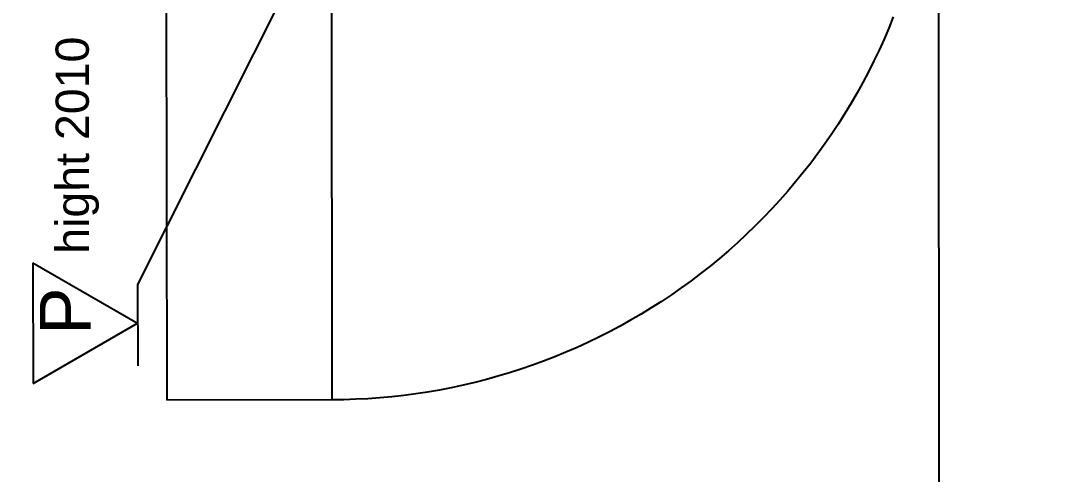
# Model space of a CAD drawing. Header units: feet. Extents: x -99009 to 3252343, y -11094690 to 9035152.
# Drawn here: x 2421278 to 2423046, y -1923934 to -1923153 of the extents above; entities that cross this region are included whole.
import ezdxf

# ---------------------------------------------------------------- set-up
doc = ezdxf.new("R2010")
doc.units = ezdxf.units.FT
doc.layers.add('1', color=1, linetype='Continuous')
doc.styles.add('Arial$001H0', font='arial.ttf')

# ---------------------------------------------------------------- blocks, each defined once
blk = doc.blocks.new('GG')
at = {"color": 7, "linetype": 'Continuous', "lineweight": 25}
for p, q in [((590.345, 338.627), (595.541, 329.627)), ((600.737, 338.627), (590.345, 338.627)), ((600.737, 338.627), (595.541, 329.627)), ((598.866, 329.627), (591.867, 329.627)), ((640.95, 308.427), (598.866, 329.627)), ((588.922, 312.932), (588.922, 327.132)), ((640.9, 327.132), (588.923, 327.132)), ((640.9, 312.932), (588.923, 312.932)), ((565.95, 260.682), (640.95, 260.682))]:
    blk.add_line(p, q, dxfattribs=at)
blk.add_lwpolyline([(621.801, 264.591), (620.842, 264.981), (619.892, 265.39), (618.95, 265.817), (618.016, 266.264), (617.092, 266.729), (616.176, 267.212), (615.271, 267.713), (614.376, 268.232), (613.491, 268.769), (612.618, 269.323), (611.755, 269.895), (610.904, 270.484), (610.065, 271.089), (609.238, 271.711), (608.423, 272.35), (607.622, 273.004), (606.834, 273.675), (606.059, 274.361), (605.298, 275.062), (604.551, 275.778), (603.819, 276.509), (603.101, 277.255), (602.398, 278.014), (601.711, 278.788), (601.039, 279.575), (600.383, 280.375), (599.743, 281.188), (599.119, 282.013), (598.511, 282.851), (597.921, 283.701), (597.348, 284.563), (596.792, 285.435), (596.253, 286.319), (595.732, 287.213), (595.229, 288.117), (594.744, 289.031), (594.277, 289.955), (593.829, 290.888), (593.399, 291.829), (592.989, 292.779), (592.597, 293.737), (592.225, 294.702), (591.871, 295.674), (591.537, 296.654), (591.223, 297.64), (590.929, 298.632), (590.654, 299.629), (590.399, 300.632), (590.164, 301.64), (589.949, 302.652), (589.755, 303.669), (589.581, 304.689), (589.426, 305.712), (589.293, 306.738), (589.18, 307.767), (589.087, 308.797), (589.015, 309.83), (588.964, 310.863), (588.933, 311.898), (588.923, 312.932)], dxfattribs=at)
at = {"color": 7, "style": 'Arial$001H0'}
for s, height, p in [('P', 4.379, (594.54, 333.659)), ('hight 2010', 2.8623, (601.512, 333.801))]:
    blk.add_text(s, height=height, dxfattribs=at).set_placement(p)

msp = doc.modelspace()

# ---------------------------------------------------------------- linework, layer by layer
at = {"layer": '1'}
msp.add_arc((2520410.24778, -1978395.99612), 100000, 84.1346387202, 194.3871675539, dxfattribs=at)

# ---------------------------------------------------------------- block references
at = {"xscale": 20.00000668694215, "yscale": 20.00000668694215, "zscale": 20.00000668694215, "rotation": 90.06505171407352}
msp.add_blockref('GG', (2428085.31376, -1935577.16139), dxfattribs=at)

doc.saveas('drawing.dxf')
